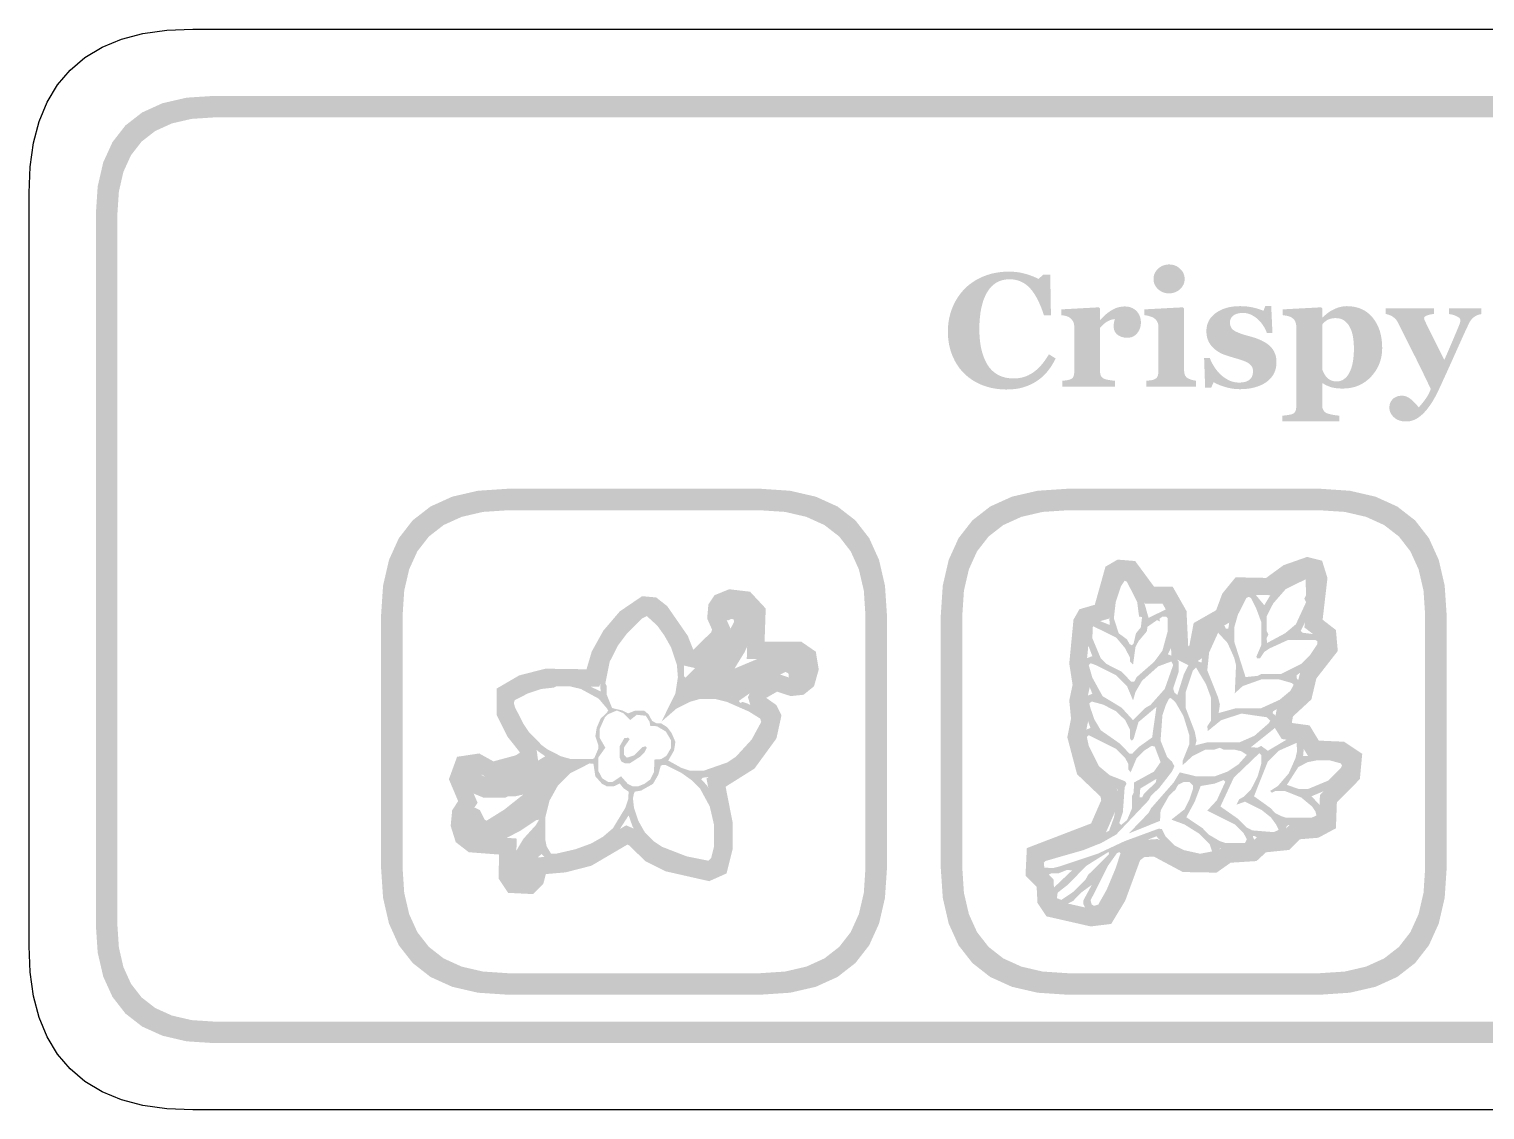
# Model space of a CAD drawing. Header units: millimetres. Extents: x 6 to 594, y 82 to 394.
# Drawn here: x 209.96 to 237.01, y 183.76 to 203.84 of the extents above; entities that cross this region are included whole.
import ezdxf

# ---------------------------------------------------------------- set-up
doc = ezdxf.new("R2010")
doc.units = ezdxf.units.MM
doc.layers.add('CUT', color=1, linetype='Continuous')
doc.layers.add('RASTER', color=7, linetype='Continuous')

msp = doc.modelspace()

# ---------------------------------------------------------------- hatches: boundary and pattern name
at = {"layer": 'RASTER'}
h = msp.add_hatch(color=7, dxfattribs=at)
h.paths.add_polyline_path([(211.2, 200.4), (211.234, 200.916), (211.337, 201.363), (211.509, 201.741), (211.75, 202.05), (212.059, 202.291), (212.438, 202.463), (212.884, 202.566), (213.4, 202.6), (270.6, 202.6), (271.116, 202.566), (271.563, 202.463), (271.941, 202.291), (272.25, 202.05), (272.491, 201.741), (272.663, 201.363), (272.766, 200.916), (272.8, 200.4), (272.8, 187.2), (272.766, 186.684), (272.662, 186.238), (272.491, 185.859), (272.25, 185.55), (271.941, 185.309), (271.563, 185.138), (271.116, 185.034), (270.6, 185), (213.4, 185), (212.884, 185.034), (212.438, 185.138), (212.059, 185.309), (211.75, 185.55), (211.509, 185.859), (211.337, 186.238), (211.234, 186.684), (211.2, 187.2)])
h.paths.add_polyline_path([(211.6, 200.4), (211.6, 187.2), (211.628, 186.778), (211.712, 186.413), (211.853, 186.103), (212.05, 185.85), (212.303, 185.653), (212.613, 185.513), (212.978, 185.428), (213.4, 185.4), (270.6, 185.4), (271.022, 185.428), (271.388, 185.513), (271.697, 185.653), (271.95, 185.85), (272.147, 186.103), (272.287, 186.413), (272.372, 186.778), (272.4, 187.2), (272.4, 200.4), (272.372, 200.822), (272.287, 201.188), (272.147, 201.497), (271.95, 201.75), (271.697, 201.947), (271.388, 202.088), (271.022, 202.172), (270.6, 202.2), (213.4, 202.2), (212.978, 202.172), (212.613, 202.088), (212.303, 201.947), (212.05, 201.75), (211.853, 201.497), (211.712, 201.188), (211.628, 200.822), (211.6, 200.4)])
h = msp.add_hatch(color=7, dxfattribs=at)
h.paths.add_polyline_path([(231.645, 197.2), (230.719, 197.2), (230.719, 197.307), (230.729, 197.308), (230.738, 197.308), (230.748, 197.309), (230.757, 197.31), (230.766, 197.311), (230.776, 197.312), (230.785, 197.313), (230.794, 197.314), (230.803, 197.315), (230.812, 197.317), (230.82, 197.318), (230.828, 197.32), (230.836, 197.322), (230.843, 197.324), (230.85, 197.326), (230.857, 197.329), (230.868, 197.334), (230.879, 197.339), (230.888, 197.344), (230.897, 197.35), (230.905, 197.357), (230.912, 197.364), (230.918, 197.371), (230.923, 197.379), (230.927, 197.388), (230.931, 197.397), (230.934, 197.407), (230.937, 197.418), (230.939, 197.429), (230.941, 197.441), (230.942, 197.453), (230.942, 197.467), (230.942, 198.319), (230.942, 198.332), (230.94, 198.344), (230.939, 198.356), (230.936, 198.367), (230.933, 198.378), (230.929, 198.389), (230.924, 198.399), (230.918, 198.409), (230.912, 198.419), (230.906, 198.428), (230.899, 198.436), (230.892, 198.444), (230.885, 198.452), (230.877, 198.459), (230.868, 198.465), (230.86, 198.471), (230.853, 198.476), (230.845, 198.48), (230.836, 198.484), (230.827, 198.489), (230.816, 198.493), (230.805, 198.497), (230.793, 198.501), (230.78, 198.505), (230.767, 198.509), (230.754, 198.513), (230.741, 198.516), (230.729, 198.518), (230.717, 198.521), (230.705, 198.523), (230.694, 198.524), (230.683, 198.526), (230.683, 198.633), (231.4, 198.671), (231.422, 198.649), (231.422, 197.486), (231.423, 197.473), (231.424, 197.461), (231.425, 197.449), (231.428, 197.438), (231.431, 197.428), (231.435, 197.417), (231.439, 197.408), (231.444, 197.398), (231.45, 197.39), (231.457, 197.382), (231.463, 197.374), (231.471, 197.367), (231.479, 197.361), (231.488, 197.355), (231.497, 197.35), (231.507, 197.345), (231.515, 197.342), (231.522, 197.339), (231.53, 197.336), (231.538, 197.333), (231.546, 197.33), (231.555, 197.327), (231.563, 197.324), (231.572, 197.322), (231.581, 197.319), (231.59, 197.317), (231.599, 197.315), (231.608, 197.313), (231.617, 197.311), (231.626, 197.309), (231.636, 197.308), (231.645, 197.307)])
h.paths.add_polyline_path([(231.431, 199.198), (231.43, 199.171), (231.426, 199.144), (231.419, 199.119), (231.41, 199.095), (231.398, 199.072), (231.383, 199.05), (231.366, 199.028), (231.345, 199.008), (231.324, 198.99), (231.301, 198.974), (231.277, 198.961), (231.252, 198.95), (231.226, 198.941), (231.199, 198.935), (231.171, 198.931), (231.143, 198.93), (231.113, 198.931), (231.085, 198.935), (231.058, 198.941), (231.032, 198.95), (231.007, 198.961), (230.983, 198.974), (230.96, 198.99), (230.938, 199.008), (230.918, 199.028), (230.901, 199.05), (230.886, 199.072), (230.874, 199.095), (230.865, 199.119), (230.858, 199.144), (230.854, 199.171), (230.853, 199.198), (230.854, 199.225), (230.858, 199.252), (230.865, 199.277), (230.874, 199.301), (230.886, 199.325), (230.901, 199.347), (230.918, 199.368), (230.938, 199.388), (230.96, 199.407), (230.983, 199.423), (231.007, 199.437), (231.032, 199.448), (231.058, 199.456), (231.085, 199.463), (231.113, 199.466), (231.143, 199.468), (231.172, 199.466), (231.2, 199.463), (231.227, 199.456), (231.253, 199.448), (231.278, 199.437), (231.302, 199.423), (231.324, 199.407), (231.346, 199.388), (231.366, 199.368), (231.383, 199.347), (231.398, 199.325), (231.41, 199.301), (231.419, 199.277), (231.426, 199.252), (231.43, 199.225), (231.431, 199.198)])
for points in [[(228.119, 197.144), (228.062, 197.145), (228.007, 197.149), (227.952, 197.155), (227.898, 197.163), (227.845, 197.173), (227.793, 197.186), (227.742, 197.201), (227.691, 197.218), (227.642, 197.238), (227.595, 197.259), (227.549, 197.283), (227.505, 197.309), (227.462, 197.337), (227.421, 197.367), (227.382, 197.399), (227.344, 197.433), (227.309, 197.468), (227.276, 197.506), (227.244, 197.545), (227.215, 197.587), (227.187, 197.63), (227.161, 197.676), (227.138, 197.724), (227.116, 197.773), (227.096, 197.825), (227.079, 197.877), (227.065, 197.931), (227.053, 197.986), (227.044, 198.043), (227.037, 198.1), (227.034, 198.159), (227.032, 198.22), (227.034, 198.279), (227.037, 198.338), (227.044, 198.396), (227.053, 198.452), (227.065, 198.508), (227.08, 198.562), (227.097, 198.615), (227.116, 198.667), (227.139, 198.718), (227.163, 198.767), (227.189, 198.814), (227.218, 198.859), (227.248, 198.903), (227.281, 198.945), (227.316, 198.985), (227.353, 199.024), (227.391, 199.06), (227.431, 199.094), (227.474, 199.125), (227.517, 199.155), (227.563, 199.183), (227.611, 199.208), (227.66, 199.232), (227.712, 199.253), (227.765, 199.272), (227.818, 199.289), (227.873, 199.303), (227.929, 199.314), (227.985, 199.323), (228.043, 199.329), (228.101, 199.333), (228.16, 199.334), (228.203, 199.334), (228.245, 199.332), (228.285, 199.328), (228.325, 199.324), (228.364, 199.318), (228.402, 199.311), (228.439, 199.302), (228.475, 199.293), (228.51, 199.282), (228.543, 199.271), (228.575, 199.26), (228.606, 199.248), (228.636, 199.236), (228.664, 199.224), (228.69, 199.211), (228.715, 199.198), (228.806, 199.279), (228.934, 199.279), (228.947, 198.52), (228.818, 198.52), (228.79, 198.604), (228.76, 198.682), (228.729, 198.754), (228.697, 198.821), (228.663, 198.882), (228.628, 198.937), (228.592, 198.986), (228.554, 199.03), (228.515, 199.068), (228.473, 199.101), (228.429, 199.129), (228.384, 199.152), (228.336, 199.169), (228.286, 199.182), (228.233, 199.19), (228.179, 199.192), (228.112, 199.188), (228.05, 199.177), (227.991, 199.158), (227.937, 199.132), (227.886, 199.097), (227.84, 199.056), (227.798, 199.007), (227.76, 198.95), (227.727, 198.886), (227.697, 198.816), (227.673, 198.74), (227.653, 198.658), (227.637, 198.57), (227.626, 198.476), (227.619, 198.376), (227.617, 198.269), (227.617, 198.209), (227.62, 198.15), (227.624, 198.094), (227.629, 198.04), (227.636, 197.988), (227.644, 197.939), (227.654, 197.892), (227.666, 197.847), (227.679, 197.804), (227.692, 197.763), (227.707, 197.725), (227.722, 197.689), (227.739, 197.655), (227.756, 197.622), (227.775, 197.593), (227.794, 197.565), (227.816, 197.538), (227.838, 197.513), (227.862, 197.49), (227.887, 197.468), (227.912, 197.449), (227.939, 197.431), (227.966, 197.415), (227.995, 197.401), (228.024, 197.389), (228.054, 197.379), (228.085, 197.37), (228.117, 197.362), (228.149, 197.357), (228.182, 197.353), (228.216, 197.35), (228.251, 197.349), (228.302, 197.351), (228.351, 197.356), (228.399, 197.365), (228.445, 197.377), (228.49, 197.393), (228.533, 197.412), (228.576, 197.435), (228.616, 197.461), (228.656, 197.49), (228.695, 197.524), (228.733, 197.56), (228.77, 197.601), (228.806, 197.645), (228.841, 197.692), (228.875, 197.743), (228.909, 197.798), (229.035, 197.721), (229.019, 197.69), (229.002, 197.659), (228.985, 197.629), (228.967, 197.599), (228.949, 197.571), (228.93, 197.543), (228.911, 197.517), (228.891, 197.491), (228.871, 197.466), (228.849, 197.442), (228.827, 197.418), (228.804, 197.396), (228.781, 197.375), (228.756, 197.354), (228.731, 197.334), (228.705, 197.316), (228.676, 197.296), (228.646, 197.278), (228.615, 197.26), (228.583, 197.244), (228.551, 197.229), (228.518, 197.215), (228.484, 197.202), (228.449, 197.19), (228.414, 197.179), (228.376, 197.17), (228.337, 197.162), (228.297, 197.156), (228.255, 197.151), (228.211, 197.147), (228.166, 197.145), (228.119, 197.144)], [(230.618, 198.385), (230.617, 198.358), (230.614, 198.331), (230.608, 198.305), (230.601, 198.281), (230.591, 198.256), (230.579, 198.233), (230.565, 198.211), (230.549, 198.19), (230.531, 198.17), (230.512, 198.153), (230.492, 198.138), (230.469, 198.126), (230.446, 198.117), (230.421, 198.111), (230.395, 198.107), (230.368, 198.105), (230.341, 198.106), (230.316, 198.109), (230.292, 198.113), (230.269, 198.119), (230.247, 198.126), (230.226, 198.136), (230.206, 198.147), (230.187, 198.159), (230.169, 198.174), (230.154, 198.19), (230.142, 198.207), (230.131, 198.226), (230.123, 198.247), (230.117, 198.27), (230.114, 198.294), (230.113, 198.319), (230.113, 198.332), (230.113, 198.343), (230.114, 198.354), (230.115, 198.365), (230.116, 198.374), (230.117, 198.383), (230.118, 198.391), (230.12, 198.399), (230.122, 198.406), (230.124, 198.413), (230.125, 198.42), (230.127, 198.427), (230.129, 198.433), (230.13, 198.44), (230.132, 198.446), (230.133, 198.452), (230.116, 198.451), (230.099, 198.448), (230.082, 198.444), (230.064, 198.439), (230.046, 198.433), (230.028, 198.425), (230.01, 198.416), (229.991, 198.406), (229.973, 198.394), (229.955, 198.382), (229.938, 198.368), (229.921, 198.354), (229.905, 198.339), (229.889, 198.323), (229.874, 198.306), (229.859, 198.288), (229.859, 197.484), (229.86, 197.472), (229.86, 197.46), (229.862, 197.448), (229.863, 197.437), (229.866, 197.427), (229.868, 197.417), (229.872, 197.408), (229.875, 197.399), (229.88, 197.391), (229.885, 197.383), (229.891, 197.376), (229.897, 197.369), (229.904, 197.363), (229.912, 197.357), (229.921, 197.351), (229.93, 197.346), (229.938, 197.343), (229.948, 197.339), (229.96, 197.335), (229.972, 197.332), (229.986, 197.328), (230.001, 197.325), (230.017, 197.322), (230.034, 197.319), (230.052, 197.317), (230.068, 197.314), (230.083, 197.312), (230.097, 197.311), (230.109, 197.309), (230.121, 197.308), (230.13, 197.307), (230.139, 197.307), (230.139, 197.2), (229.159, 197.2), (229.159, 197.307), (229.168, 197.308), (229.178, 197.309), (229.187, 197.309), (229.196, 197.31), (229.205, 197.311), (229.215, 197.313), (229.224, 197.314), (229.233, 197.315), (229.242, 197.316), (229.251, 197.318), (229.26, 197.319), (229.268, 197.321), (229.276, 197.323), (229.283, 197.325), (229.29, 197.327), (229.297, 197.329), (229.308, 197.333), (229.318, 197.338), (229.328, 197.343), (229.336, 197.349), (229.344, 197.356), (229.351, 197.363), (229.356, 197.371), (229.361, 197.379), (229.365, 197.387), (229.369, 197.397), (229.372, 197.407), (229.375, 197.418), (229.376, 197.429), (229.378, 197.441), (229.379, 197.453), (229.379, 197.467), (229.379, 198.319), (229.379, 198.332), (229.377, 198.345), (229.375, 198.357), (229.373, 198.369), (229.369, 198.381), (229.365, 198.392), (229.36, 198.403), (229.354, 198.414), (229.348, 198.424), (229.341, 198.433), (229.334, 198.443), (229.327, 198.451), (229.319, 198.459), (229.311, 198.467), (229.303, 198.474), (229.294, 198.48), (229.287, 198.485), (229.28, 198.489), (229.272, 198.493), (229.264, 198.496), (229.256, 198.5), (229.247, 198.503), (229.237, 198.507), (229.227, 198.51), (229.217, 198.512), (229.207, 198.515), (229.196, 198.517), (229.185, 198.519), (229.174, 198.521), (229.162, 198.523), (229.151, 198.524), (229.139, 198.526), (229.139, 198.633), (229.837, 198.671), (229.859, 198.649), (229.859, 198.436), (229.865, 198.436), (229.891, 198.465), (229.917, 198.492), (229.943, 198.517), (229.969, 198.541), (229.996, 198.563), (230.024, 198.584), (230.052, 198.603), (230.08, 198.62), (230.108, 198.636), (230.137, 198.649), (230.166, 198.661), (230.196, 198.67), (230.225, 198.677), (230.255, 198.683), (230.286, 198.686), (230.316, 198.687), (230.35, 198.686), (230.381, 198.682), (230.411, 198.675), (230.439, 198.666), (230.466, 198.654), (230.491, 198.639), (230.514, 198.622), (230.535, 198.603), (230.555, 198.581), (230.572, 198.557), (230.586, 198.533), (230.597, 198.506), (230.607, 198.478), (230.613, 198.449), (230.617, 198.418), (230.618, 198.385)], [(232.458, 197.15), (232.423, 197.151), (232.387, 197.153), (232.352, 197.156), (232.318, 197.161), (232.283, 197.167), (232.249, 197.174), (232.214, 197.182), (232.18, 197.192), (232.147, 197.202), (232.116, 197.213), (232.087, 197.224), (232.06, 197.235), (232.035, 197.246), (232.011, 197.257), (231.99, 197.269), (231.97, 197.281), (231.926, 197.181), (231.812, 197.181), (231.793, 197.727), (231.9, 197.727), (231.906, 197.711), (231.913, 197.693), (231.921, 197.676), (231.929, 197.657), (231.939, 197.638), (231.949, 197.619), (231.961, 197.599), (231.973, 197.579), (231.986, 197.558), (232, 197.538), (232.014, 197.519), (232.028, 197.5), (232.043, 197.482), (232.058, 197.464), (232.074, 197.447), (232.09, 197.43), (232.108, 197.414), (232.126, 197.398), (232.145, 197.383), (232.164, 197.369), (232.184, 197.356), (232.205, 197.343), (232.226, 197.33), (232.248, 197.319), (232.27, 197.308), (232.293, 197.299), (232.316, 197.291), (232.34, 197.285), (232.363, 197.28), (232.388, 197.276), (232.412, 197.274), (232.438, 197.273), (232.47, 197.274), (232.5, 197.276), (232.528, 197.281), (232.554, 197.286), (232.578, 197.294), (232.599, 197.302), (232.619, 197.313), (232.636, 197.325), (232.651, 197.339), (232.665, 197.355), (232.676, 197.372), (232.685, 197.391), (232.692, 197.412), (232.697, 197.435), (232.7, 197.459), (232.701, 197.486), (232.701, 197.5), (232.699, 197.514), (232.697, 197.527), (232.694, 197.539), (232.69, 197.551), (232.685, 197.562), (232.679, 197.572), (232.672, 197.582), (232.664, 197.592), (232.656, 197.601), (232.647, 197.609), (232.637, 197.618), (232.627, 197.626), (232.616, 197.634), (232.604, 197.641), (232.591, 197.648), (232.577, 197.655), (232.562, 197.662), (232.547, 197.669), (232.531, 197.675), (232.516, 197.681), (232.499, 197.687), (232.483, 197.693), (232.466, 197.698), (232.449, 197.703), (232.43, 197.709), (232.411, 197.715), (232.39, 197.721), (232.369, 197.727), (232.346, 197.734), (232.323, 197.741), (232.298, 197.748), (232.274, 197.755), (232.25, 197.763), (232.228, 197.77), (232.206, 197.777), (232.185, 197.785), (232.165, 197.792), (232.146, 197.8), (232.128, 197.807), (232.11, 197.815), (232.092, 197.824), (232.074, 197.835), (232.055, 197.846), (232.037, 197.858), (232.018, 197.872), (231.999, 197.886), (231.98, 197.902), (231.964, 197.916), (231.949, 197.932), (231.935, 197.948), (231.921, 197.965), (231.908, 197.982), (231.896, 198.001), (231.885, 198.02), (231.875, 198.039), (231.866, 198.06), (231.858, 198.082), (231.851, 198.104), (231.845, 198.128), (231.841, 198.152), (231.838, 198.178), (231.836, 198.204), (231.835, 198.231), (231.838, 198.282), (231.846, 198.33), (231.86, 198.375), (231.879, 198.418), (231.903, 198.459), (231.933, 198.497), (231.968, 198.532), (232.009, 198.565), (232.054, 198.595), (232.103, 198.621), (232.154, 198.643), (232.21, 198.661), (232.268, 198.675), (232.33, 198.685), (232.395, 198.691), (232.464, 198.693), (232.497, 198.692), (232.529, 198.691), (232.561, 198.689), (232.592, 198.686), (232.622, 198.682), (232.652, 198.677), (232.681, 198.672), (232.709, 198.666), (232.737, 198.659), (232.763, 198.652), (232.788, 198.645), (232.812, 198.637), (232.835, 198.63), (232.857, 198.622), (232.878, 198.614), (232.897, 198.606), (232.928, 198.693), (233.04, 198.693), (233.063, 198.193), (232.959, 198.193), (232.945, 198.231), (232.929, 198.267), (232.91, 198.302), (232.889, 198.335), (232.866, 198.367), (232.841, 198.398), (232.813, 198.428), (232.783, 198.456), (232.752, 198.482), (232.72, 198.504), (232.687, 198.523), (232.654, 198.539), (232.62, 198.551), (232.586, 198.56), (232.551, 198.565), (232.515, 198.567), (232.488, 198.566), (232.462, 198.564), (232.437, 198.56), (232.414, 198.555), (232.393, 198.548), (232.373, 198.54), (232.355, 198.531), (232.338, 198.52), (232.323, 198.508), (232.31, 198.494), (232.299, 198.48), (232.29, 198.464), (232.283, 198.447), (232.277, 198.429), (232.274, 198.41), (232.273, 198.389), (232.275, 198.363), (232.279, 198.338), (232.287, 198.315), (232.297, 198.294), (232.31, 198.274), (232.327, 198.257), (232.346, 198.242), (232.368, 198.228), (232.393, 198.216), (232.42, 198.204), (232.449, 198.192), (232.481, 198.18), (232.515, 198.168), (232.552, 198.157), (232.591, 198.146), (232.632, 198.135), (232.696, 198.117), (232.755, 198.098), (232.809, 198.077), (232.859, 198.055), (232.905, 198.031), (232.947, 198.006), (232.984, 197.979), (233.016, 197.951), (233.045, 197.921), (233.069, 197.889), (233.09, 197.854), (233.107, 197.818), (233.121, 197.78), (233.13, 197.74), (233.136, 197.698), (233.138, 197.654), (233.135, 197.596), (233.126, 197.541), (233.111, 197.489), (233.091, 197.441), (233.064, 197.396), (233.032, 197.355), (232.994, 197.317), (232.949, 197.282), (232.901, 197.251), (232.848, 197.224), (232.792, 197.202), (232.732, 197.183), (232.669, 197.169), (232.602, 197.158), (232.532, 197.152), (232.458, 197.15)], [(236.946, 198.546), (236.93, 198.543), (236.914, 198.539), (236.897, 198.534), (236.881, 198.529), (236.865, 198.522), (236.849, 198.514), (236.834, 198.506), (236.818, 198.496), (236.803, 198.486), (236.788, 198.474), (236.774, 198.461), (236.761, 198.446), (236.749, 198.43), (236.737, 198.412), (236.725, 198.394), (236.715, 198.373), (236.683, 198.306), (236.651, 198.238), (236.619, 198.169), (236.587, 198.098), (236.555, 198.027), (236.522, 197.954), (236.489, 197.88), (236.456, 197.806), (236.422, 197.73), (236.387, 197.652), (236.351, 197.573), (236.315, 197.492), (236.277, 197.41), (236.239, 197.327), (236.2, 197.241), (236.16, 197.155), (236.137, 197.107), (236.115, 197.061), (236.092, 197.018), (236.07, 196.978), (236.048, 196.94), (236.027, 196.905), (236.005, 196.872), (235.984, 196.841), (235.963, 196.813), (235.942, 196.786), (235.922, 196.761), (235.901, 196.737), (235.882, 196.716), (235.862, 196.696), (235.843, 196.678), (235.824, 196.661), (235.807, 196.647), (235.789, 196.634), (235.772, 196.622), (235.754, 196.61), (235.737, 196.6), (235.72, 196.591), (235.702, 196.583), (235.685, 196.576), (235.668, 196.57), (235.651, 196.564), (235.633, 196.56), (235.616, 196.556), (235.598, 196.553), (235.581, 196.551), (235.563, 196.55), (235.546, 196.55), (235.512, 196.551), (235.48, 196.554), (235.449, 196.561), (235.42, 196.569), (235.393, 196.58), (235.367, 196.593), (235.343, 196.609), (235.321, 196.627), (235.301, 196.647), (235.284, 196.667), (235.269, 196.688), (235.257, 196.71), (235.247, 196.732), (235.241, 196.754), (235.237, 196.778), (235.235, 196.802), (235.236, 196.812), (235.236, 196.822), (235.237, 196.832), (235.238, 196.841), (235.239, 196.851), (235.241, 196.86), (235.243, 196.869), (235.245, 196.878), (235.248, 196.887), (235.251, 196.895), (235.255, 196.905), (235.26, 196.914), (235.265, 196.923), (235.271, 196.932), (235.278, 196.942), (235.285, 196.951), (235.291, 196.959), (235.298, 196.966), (235.306, 196.974), (235.315, 196.981), (235.324, 196.988), (235.335, 196.994), (235.346, 197), (235.358, 197.006), (235.37, 197.011), (235.383, 197.016), (235.396, 197.02), (235.41, 197.023), (235.424, 197.025), (235.438, 197.027), (235.453, 197.028), (235.468, 197.029), (235.489, 197.028), (235.509, 197.025), (235.529, 197.021), (235.548, 197.014), (235.568, 197.006), (235.587, 196.996), (235.606, 196.985), (235.625, 196.971), (235.644, 196.957), (235.663, 196.94), (235.682, 196.922), (235.701, 196.903), (235.721, 196.883), (235.74, 196.861), (235.76, 196.838), (235.78, 196.813), (235.793, 196.826), (235.806, 196.84), (235.82, 196.856), (235.834, 196.874), (235.85, 196.892), (235.866, 196.913), (235.882, 196.934), (235.9, 196.958), (235.917, 196.982), (235.933, 197.006), (235.948, 197.03), (235.961, 197.055), (235.974, 197.08), (235.985, 197.104), (235.995, 197.129), (236.004, 197.155), (235.961, 197.245), (235.92, 197.332), (235.879, 197.416), (235.84, 197.496), (235.802, 197.574), (235.765, 197.649), (235.73, 197.721), (235.695, 197.79), (235.661, 197.858), (235.626, 197.928), (235.59, 198), (235.552, 198.074), (235.514, 198.15), (235.475, 198.228), (235.435, 198.308), (235.394, 198.389), (235.384, 198.407), (235.374, 198.423), (235.363, 198.438), (235.351, 198.452), (235.338, 198.465), (235.325, 198.477), (235.31, 198.488), (235.295, 198.499), (235.28, 198.508), (235.264, 198.516), (235.248, 198.523), (235.232, 198.53), (235.216, 198.535), (235.199, 198.54), (235.182, 198.544), (235.165, 198.546), (235.165, 198.653), (236.062, 198.653), (236.062, 198.546), (236.049, 198.546), (236.036, 198.544), (236.022, 198.542), (236.008, 198.54), (235.993, 198.537), (235.978, 198.533), (235.963, 198.529), (235.947, 198.524), (235.931, 198.519), (235.918, 198.513), (235.907, 198.507), (235.898, 198.501), (235.891, 198.494), (235.885, 198.487), (235.882, 198.479), (235.881, 198.471), (235.881, 198.469), (235.882, 198.465), (235.882, 198.462), (235.882, 198.459), (235.883, 198.456), (235.884, 198.453), (235.885, 198.449), (235.886, 198.446), (235.887, 198.442), (235.888, 198.438), (235.89, 198.434), (235.892, 198.429), (235.894, 198.424), (235.896, 198.418), (235.899, 198.412), (235.902, 198.406), (235.915, 198.379), (235.929, 198.349), (235.945, 198.317), (235.962, 198.283), (235.98, 198.246), (236, 198.207), (236.021, 198.165), (236.043, 198.121), (236.067, 198.074), (236.091, 198.026), (236.116, 197.975), (236.142, 197.923), (236.169, 197.868), (236.197, 197.812), (236.226, 197.754), (236.256, 197.694), (236.279, 197.745), (236.3, 197.794), (236.321, 197.842), (236.34, 197.887), (236.359, 197.931), (236.377, 197.973), (236.395, 198.013), (236.411, 198.052), (236.427, 198.089), (236.443, 198.127), (236.458, 198.164), (236.474, 198.201), (236.489, 198.237), (236.504, 198.274), (236.52, 198.311), (236.535, 198.347), (236.538, 198.356), (236.541, 198.364), (236.544, 198.372), (236.546, 198.38), (236.548, 198.387), (236.55, 198.393), (236.551, 198.399), (236.552, 198.405), (236.552, 198.41), (236.552, 198.415), (236.553, 198.419), (236.553, 198.423), (236.553, 198.426), (236.554, 198.429), (236.554, 198.431), (236.554, 198.433), (236.553, 198.44), (236.552, 198.446), (236.55, 198.452), (236.547, 198.458), (236.544, 198.464), (236.539, 198.469), (236.534, 198.474), (236.528, 198.48), (236.522, 198.484), (236.515, 198.489), (236.508, 198.494), (236.5, 198.498), (236.492, 198.502), (236.484, 198.506), (236.476, 198.51), (236.467, 198.514), (236.458, 198.518), (236.449, 198.521), (236.44, 198.524), (236.431, 198.527), (236.423, 198.529), (236.414, 198.532), (236.405, 198.534), (236.397, 198.536), (236.389, 198.538), (236.381, 198.539), (236.373, 198.541), (236.366, 198.542), (236.359, 198.543), (236.353, 198.544), (236.347, 198.545), (236.341, 198.546), (236.341, 198.653), (236.946, 198.653)]]:
    msp.add_hatch(color=7, dxfattribs=at).paths.add_polyline_path(points)
h = msp.add_hatch(color=7, dxfattribs=at)
h.paths.add_polyline_path([(235.102, 197.913), (235.099, 197.837), (235.089, 197.764), (235.073, 197.694), (235.05, 197.626), (235.021, 197.561), (234.986, 197.499), (234.944, 197.44), (234.896, 197.383), (234.842, 197.331), (234.785, 197.286), (234.725, 197.248), (234.661, 197.217), (234.594, 197.193), (234.524, 197.176), (234.45, 197.165), (234.373, 197.162), (234.338, 197.162), (234.306, 197.164), (234.275, 197.166), (234.245, 197.169), (234.217, 197.173), (234.191, 197.178), (234.167, 197.184), (234.144, 197.19), (234.123, 197.198), (234.102, 197.206), (234.082, 197.214), (234.064, 197.222), (234.046, 197.231), (234.03, 197.24), (234.014, 197.25), (233.999, 197.26), (233.987, 197.26), (233.987, 196.848), (233.988, 196.836), (233.989, 196.824), (233.99, 196.812), (233.993, 196.8), (233.996, 196.79), (234, 196.779), (234.005, 196.769), (234.01, 196.759), (234.016, 196.75), (234.023, 196.741), (234.03, 196.733), (234.037, 196.726), (234.046, 196.719), (234.054, 196.713), (234.064, 196.708), (234.074, 196.703), (234.084, 196.699), (234.096, 196.696), (234.108, 196.692), (234.122, 196.688), (234.136, 196.684), (234.152, 196.681), (234.168, 196.677), (234.186, 196.674), (234.204, 196.671), (234.221, 196.668), (234.237, 196.666), (234.252, 196.664), (234.267, 196.662), (234.281, 196.66), (234.294, 196.659), (234.307, 196.658), (234.307, 196.55), (233.249, 196.55), (233.249, 196.658), (233.258, 196.659), (233.269, 196.66), (233.279, 196.661), (233.29, 196.662), (233.302, 196.664), (233.315, 196.665), (233.328, 196.667), (233.341, 196.669), (233.355, 196.671), (233.367, 196.673), (233.379, 196.675), (233.39, 196.677), (233.4, 196.679), (233.409, 196.681), (233.417, 196.684), (233.425, 196.686), (233.436, 196.69), (233.446, 196.695), (233.456, 196.701), (233.464, 196.708), (233.472, 196.715), (233.478, 196.723), (233.484, 196.731), (233.489, 196.741), (233.492, 196.751), (233.496, 196.761), (233.499, 196.771), (233.501, 196.782), (233.503, 196.794), (233.504, 196.805), (233.505, 196.817), (233.505, 196.829), (233.505, 198.328), (233.504, 198.34), (233.502, 198.351), (233.5, 198.363), (233.497, 198.373), (233.494, 198.384), (233.491, 198.394), (233.487, 198.404), (233.483, 198.413), (233.478, 198.422), (233.472, 198.431), (233.466, 198.439), (233.459, 198.447), (233.451, 198.455), (233.443, 198.463), (233.434, 198.47), (233.425, 198.477), (233.417, 198.482), (233.409, 198.486), (233.4, 198.491), (233.391, 198.495), (233.381, 198.499), (233.37, 198.502), (233.359, 198.506), (233.347, 198.509), (233.335, 198.512), (233.323, 198.515), (233.311, 198.517), (233.299, 198.519), (233.287, 198.521), (233.275, 198.523), (233.264, 198.524), (233.252, 198.526), (233.252, 198.633), (233.965, 198.671), (233.987, 198.652), (233.987, 198.489), (233.999, 198.486), (234.024, 198.51), (234.049, 198.532), (234.075, 198.554), (234.101, 198.573), (234.128, 198.592), (234.156, 198.609), (234.184, 198.624), (234.214, 198.638), (234.243, 198.651), (234.272, 198.662), (234.302, 198.672), (234.331, 198.679), (234.36, 198.685), (234.389, 198.689), (234.418, 198.692), (234.447, 198.693), (234.521, 198.689), (234.591, 198.679), (234.657, 198.662), (234.719, 198.639), (234.777, 198.609), (234.83, 198.572), (234.88, 198.528), (234.926, 198.478), (234.967, 198.422), (235.003, 198.362), (235.033, 198.298), (235.058, 198.23), (235.077, 198.157), (235.091, 198.08), (235.099, 197.999), (235.102, 197.913)])
h.paths.add_polyline_path([(234.576, 197.908), (234.576, 197.935), (234.575, 197.962), (234.574, 197.989), (234.572, 198.015), (234.57, 198.041), (234.567, 198.067), (234.564, 198.092), (234.56, 198.118), (234.556, 198.142), (234.55, 198.167), (234.544, 198.19), (234.538, 198.213), (234.53, 198.235), (234.522, 198.256), (234.513, 198.277), (234.503, 198.297), (234.493, 198.316), (234.482, 198.335), (234.47, 198.352), (234.457, 198.368), (234.443, 198.383), (234.429, 198.398), (234.414, 198.411), (234.398, 198.423), (234.381, 198.434), (234.364, 198.444), (234.345, 198.452), (234.326, 198.458), (234.306, 198.463), (234.284, 198.467), (234.262, 198.469), (234.239, 198.47), (234.216, 198.47), (234.194, 198.468), (234.173, 198.465), (234.154, 198.462), (234.135, 198.457), (234.118, 198.451), (234.102, 198.445), (234.087, 198.437), (234.073, 198.429), (234.059, 198.419), (234.046, 198.41), (234.033, 198.399), (234.021, 198.388), (234.009, 198.376), (233.998, 198.364), (233.987, 198.351), (233.987, 197.521), (233.99, 197.513), (233.993, 197.505), (233.996, 197.496), (234, 197.487), (234.005, 197.478), (234.01, 197.467), (234.015, 197.457), (234.021, 197.445), (234.027, 197.434), (234.033, 197.423), (234.04, 197.413), (234.046, 197.404), (234.052, 197.395), (234.058, 197.386), (234.065, 197.379), (234.071, 197.371), (234.08, 197.362), (234.09, 197.353), (234.1, 197.345), (234.11, 197.337), (234.121, 197.33), (234.132, 197.324), (234.143, 197.318), (234.154, 197.313), (234.166, 197.308), (234.178, 197.304), (234.191, 197.301), (234.203, 197.299), (234.216, 197.296), (234.23, 197.295), (234.243, 197.294), (234.257, 197.294), (234.292, 197.296), (234.326, 197.304), (234.357, 197.316), (234.387, 197.333), (234.416, 197.355), (234.442, 197.382), (234.466, 197.413), (234.489, 197.45), (234.509, 197.491), (234.527, 197.537), (234.542, 197.587), (234.554, 197.642), (234.564, 197.702), (234.571, 197.766), (234.575, 197.834), (234.576, 197.908)])
h = msp.add_hatch(color=7, dxfattribs=at)
h.paths.add_polyline_path([(216.5, 192.95), (216.537, 193.501), (216.647, 193.978), (216.83, 194.382), (217.087, 194.713), (217.418, 194.97), (217.822, 195.153), (218.299, 195.263), (218.85, 195.3), (223.55, 195.3), (224.101, 195.263), (224.578, 195.153), (224.982, 194.97), (225.313, 194.713), (225.57, 194.382), (225.753, 193.978), (225.863, 193.501), (225.9, 192.95), (225.9, 188.25), (225.863, 187.699), (225.753, 187.222), (225.57, 186.818), (225.313, 186.488), (224.982, 186.23), (224.578, 186.047), (224.101, 185.937), (223.55, 185.9), (218.85, 185.9), (218.299, 185.937), (217.822, 186.047), (217.418, 186.23), (217.088, 186.488), (216.83, 186.818), (216.647, 187.222), (216.537, 187.699), (216.5, 188.25)])
h.paths.add_polyline_path([(216.9, 192.95), (216.9, 188.25), (216.93, 187.793), (217.022, 187.397), (217.174, 187.062), (217.388, 186.788), (217.662, 186.574), (217.997, 186.422), (218.393, 186.33), (218.85, 186.3), (223.55, 186.3), (224.007, 186.33), (224.403, 186.422), (224.738, 186.574), (225.013, 186.788), (225.226, 187.062), (225.378, 187.397), (225.47, 187.793), (225.5, 188.25), (225.5, 192.95), (225.47, 193.407), (225.378, 193.803), (225.226, 194.138), (225.013, 194.413), (224.738, 194.626), (224.403, 194.778), (224.007, 194.87), (223.55, 194.9), (218.85, 194.9), (218.393, 194.87), (217.997, 194.778), (217.662, 194.626), (217.388, 194.413), (217.174, 194.138), (217.022, 193.803), (216.93, 193.407), (216.9, 192.95)])
h = msp.add_hatch(color=7, dxfattribs=at)
h.paths.add_polyline_path([(226.9, 192.95), (226.937, 193.501), (227.047, 193.978), (227.23, 194.382), (227.488, 194.713), (227.818, 194.97), (228.222, 195.153), (228.699, 195.263), (229.25, 195.3), (233.95, 195.3), (234.501, 195.263), (234.978, 195.153), (235.382, 194.97), (235.713, 194.713), (235.97, 194.382), (236.153, 193.978), (236.263, 193.501), (236.3, 192.95), (236.3, 188.25), (236.263, 187.699), (236.153, 187.222), (235.97, 186.818), (235.713, 186.488), (235.382, 186.23), (234.978, 186.047), (234.501, 185.937), (233.95, 185.9), (229.25, 185.9), (228.699, 185.937), (228.222, 186.047), (227.818, 186.23), (227.488, 186.488), (227.23, 186.818), (227.047, 187.222), (226.937, 187.699), (226.9, 188.25)])
h.paths.add_polyline_path([(227.3, 192.95), (227.3, 188.25), (227.33, 187.793), (227.422, 187.397), (227.574, 187.062), (227.788, 186.788), (228.062, 186.574), (228.397, 186.422), (228.793, 186.33), (229.25, 186.3), (233.95, 186.3), (234.407, 186.33), (234.803, 186.422), (235.138, 186.574), (235.413, 186.788), (235.626, 187.062), (235.778, 187.397), (235.87, 187.793), (235.9, 188.25), (235.9, 192.95), (235.87, 193.407), (235.778, 193.803), (235.626, 194.138), (235.413, 194.413), (235.138, 194.626), (234.803, 194.778), (234.407, 194.87), (233.95, 194.9), (229.25, 194.9), (228.793, 194.87), (228.397, 194.778), (228.062, 194.626), (227.788, 194.413), (227.574, 194.138), (227.422, 193.803), (227.33, 193.407), (227.3, 192.95)])
h = msp.add_hatch(color=7, dxfattribs=at)
h.paths.add_polyline_path([(233.708, 194.034), (233.985, 193.963), (234.085, 193.642), (233.995, 192.867), (234.242, 192.676), (234.277, 192.286), (233.879, 191.776), (233.786, 191.386), (233.443, 191.069), (233.423, 190.955), (233.427, 190.948), (233.752, 190.904), (233.924, 190.621), (234.394, 190.6), (234.731, 190.375), (234.687, 189.906), (234.26, 189.473), (234.242, 188.992), (233.915, 188.816), (233.57, 188.788), (233.371, 188.589), (232.943, 188.546), (232.767, 188.383), (232.285, 188.352), (232.025, 188.168), (231.397, 188.179), (230.859, 188.467), (230.681, 188.456), (230.604, 188.399), (230.328, 187.648), (230.066, 187.215), (229.687, 187.168), (228.863, 187.356), (228.697, 187.605), (228.681, 187.905), (228.474, 188.112), (228.499, 188.624), (229.693, 189.082), (229.881, 189.512), (229.87, 189.579), (229.432, 189.997), (229.251, 190.684), (229.32, 191.031), (229.287, 191.366), (229.349, 191.658), (229.287, 192.053), (229.366, 192.868), (229.475, 193.061), (229.762, 193.145), (229.96, 193.853), (230.186, 193.984), (230.512, 193.957), (230.861, 193.483), (231.208, 193.483), (231.466, 193.028), (231.497, 192.382), (231.51, 192.375), (231.518, 192.38), (231.599, 192.805), (232.016, 193.043), (232.132, 193.354), (232.378, 193.655), (232.946, 193.644), (233.269, 193.88)])
h.paths.add_polyline_path([(233.722, 193.7), (233.42, 193.594), (233.048, 193.322), (232.528, 193.332), (232.414, 193.192), (232.276, 192.822), (231.885, 192.6), (231.806, 192.183), (231.527, 192.008), (231.186, 192.181), (231.15, 192.937), (231.021, 193.163), (230.7, 193.163), (230.341, 193.65), (230.26, 193.657), (230.233, 193.641), (230.023, 192.887), (229.689, 192.79), (229.678, 192.77), (229.61, 192.063), (229.675, 191.649), (229.61, 191.348), (229.644, 191.015), (229.579, 190.694), (229.719, 190.166), (230.169, 189.736), (230.212, 189.469), (229.932, 188.831), (228.809, 188.4), (228.801, 188.238), (228.994, 188.045), (229.012, 187.71), (229.059, 187.639), (229.704, 187.493), (229.873, 187.513), (230.038, 187.787), (230.336, 188.599), (230.567, 188.769), (230.929, 188.792), (231.48, 188.498), (231.926, 188.49), (232.174, 188.666), (232.633, 188.695), (232.804, 188.853), (233.225, 188.896), (233.427, 189.098), (233.822, 189.13), (233.929, 189.187), (233.945, 189.609), (234.379, 190.05), (234.395, 190.215), (234.291, 190.284), (233.74, 190.309), (233.558, 190.607), (233.235, 190.651), (233.086, 190.89), (233.146, 191.231), (233.497, 191.555), (233.584, 191.919), (233.947, 192.383), (233.936, 192.508), (233.656, 192.724), (233.759, 193.612), (233.732, 193.698), (233.722, 193.7)])
h = msp.add_hatch(color=7, dxfattribs=at)
h.paths.add_polyline_path([(230.26, 193.75), (230.393, 193.704), (230.527, 193.537), (230.65, 193.293), (230.761, 192.902), (231.084, 193.059), (231.161, 193.036), (231.218, 192.959), (231.218, 192.792), (231.251, 192.692), (231.185, 192.358), (231.118, 192.225), (231.261, 192.168), (231.318, 192.091), (231.318, 191.891), (231.218, 191.59), (231.241, 191.514), (231.295, 191.467), (231.418, 191.857), (231.508, 192.034), (231.619, 192.125), (231.742, 192.068), (231.785, 192.358), (231.852, 192.559), (231.976, 192.769), (232.086, 192.792), (232.176, 192.749), (232.196, 192.702), (232.243, 192.702), (232.286, 192.993), (232.51, 193.403), (232.62, 193.46), (232.663, 193.437), (232.911, 193.136), (233.011, 193.303), (233.278, 193.57), (233.488, 193.694), (233.722, 193.76), (233.765, 193.737), (233.822, 193.66), (233.822, 193.293), (233.722, 192.926), (233.588, 192.659), (233.622, 192.625), (233.889, 192.592), (233.999, 192.535), (234.022, 192.392), (233.932, 192.215), (233.845, 192.135), (233.799, 192.048), (233.511, 191.834), (233.511, 191.781), (233.588, 191.691), (233.531, 191.514), (233.365, 191.347), (233.077, 191.166), (233.064, 191.133), (233.154, 191.056), (233.154, 190.956), (233.097, 190.846), (232.663, 190.499), (232.787, 190.489), (232.854, 190.522), (232.977, 190.432), (233.355, 190.656), (233.555, 190.689), (233.655, 190.589), (233.632, 190.332), (234.289, 190.355), (234.466, 190.265), (234.49, 190.121), (234.433, 190.011), (234.166, 189.744), (233.789, 189.587), (233.965, 189.397), (234.022, 189.287), (233.999, 189.143), (233.922, 189.087), (233.789, 189.053), (233.355, 189.053), (233.321, 189.02), (233.298, 188.876), (233.221, 188.819), (232.787, 188.819), (232.72, 188.853), (232.697, 188.843), (232.72, 188.786), (232.697, 188.643), (232.553, 188.586), (232.086, 188.619), (232.043, 188.462), (231.952, 188.419), (231.518, 188.419), (231.385, 188.452), (231.141, 188.576), (230.907, 188.843), (230.393, 188.643), (230.216, 188.085), (229.993, 187.574), (229.926, 187.474), (229.816, 187.417), (229.716, 187.417), (229.605, 187.474), (229.549, 187.584), (229.549, 187.651), (229.706, 187.941), (229.505, 187.795), (229.358, 187.641), (229.181, 187.551), (229.081, 187.551), (228.991, 187.594), (228.948, 187.684), (228.971, 187.861), (229.338, 188.209), (229.248, 188.219), (229.081, 188.152), (228.948, 188.152), (228.881, 188.118), (228.737, 188.209), (228.714, 188.419), (228.737, 188.462), (228.848, 188.519), (229.549, 188.719), (230.026, 188.943), (230.116, 189.187), (230.183, 189.521), (230.183, 189.721), (229.939, 189.844), (229.739, 190.045), (229.582, 190.322), (229.515, 190.555), (229.539, 190.799), (229.682, 190.856), (229.549, 191.223), (229.549, 191.39), (229.572, 191.434), (229.716, 191.49), (229.549, 191.924), (229.549, 192.091), (229.572, 192.135), (229.716, 192.191), (229.615, 192.458), (229.592, 192.702), (229.615, 192.792), (229.682, 192.859), (229.816, 192.859), (230.039, 192.769), (230.016, 193.193), (230.083, 193.46), (230.206, 193.704)])
h.paths.add_polyline_path([(233.678, 193.617), (233.311, 193.437), (233.077, 193.17), (232.954, 192.926), (232.954, 192.659), (232.987, 192.592), (232.954, 192.525), (232.964, 192.435), (233.298, 192.615), (233.498, 192.782), (233.688, 193.193), (233.655, 193.26), (233.688, 193.326)])
h.paths.add_polyline_path([(230.317, 193.594), (230.25, 193.493), (230.15, 193.193), (230.116, 192.892), (230.206, 192.615), (230.36, 192.502), (230.407, 192.415), (230.45, 192.392), (230.483, 192.425), (230.527, 192.615), (230.617, 192.725), (230.64, 192.916), (230.584, 192.926), (230.55, 193.193), (230.36, 193.57)])
h.paths.add_polyline_path([(232.62, 193.293), (232.577, 193.27), (232.42, 192.959), (232.353, 192.725), (232.353, 192.458), (232.563, 191.801), (232.787, 191.824), (232.854, 191.857), (233.221, 191.857), (233.598, 192.048), (233.765, 192.215), (233.899, 192.415), (233.899, 192.468), (233.855, 192.492), (233.355, 192.492), (233.011, 192.335), (232.911, 192.268), (232.83, 192.148), (232.777, 192.148), (232.764, 192.181), (232.854, 192.392), (232.854, 192.826), (232.764, 193.069), (232.663, 193.27)])
h.paths.add_polyline_path([(231.018, 192.926), (230.961, 192.882), (230.974, 192.836), (230.917, 192.859), (230.741, 192.736), (230.727, 192.649), (230.574, 192.468), (230.517, 192.358), (230.473, 192.034), (230.417, 192.091), (230.417, 192.158), (230.327, 192.335), (230.16, 192.535), (229.726, 192.749), (229.716, 192.525), (229.873, 192.148), (229.973, 192.048), (230.26, 191.901), (230.44, 191.714), (230.493, 191.714), (230.54, 191.801), (230.861, 192.081), (231.018, 192.291), (231.118, 192.659), (231.118, 192.892), (231.084, 192.926)])
h.paths.add_polyline_path([(232.053, 192.625), (231.886, 192.258), (231.852, 191.924), (232.053, 191.423), (232.086, 191.29), (232.063, 191.133), (232.386, 191.223), (232.854, 191.223), (233.198, 191.38), (233.398, 191.547), (233.455, 191.657), (233.421, 191.691), (233.188, 191.757), (232.854, 191.757), (232.51, 191.634), (232.363, 191.5), (232.386, 192.024), (232.353, 192.158), (232.229, 192.435)])
h.paths.add_polyline_path([(231.185, 192.091), (230.941, 192.001), (230.64, 191.734), (230.517, 191.524), (230.473, 191.367), (230.36, 191.634), (230.16, 191.834), (229.782, 192.024), (229.682, 192.058), (229.649, 192.024), (229.716, 191.791), (229.906, 191.447), (230.26, 191.233), (230.473, 191), (230.707, 191.233), (230.794, 191.28), (231.061, 191.58), (231.218, 192.024)])
h.paths.add_polyline_path([(231.642, 191.981), (231.585, 191.924), (231.452, 191.524), (231.452, 191.223), (231.619, 190.789), (231.652, 190.622), (231.629, 190.532), (231.852, 190.589), (232.453, 190.589), (232.73, 190.712), (232.997, 190.946), (233.021, 190.989), (232.954, 191.056), (232.487, 191.123), (232.109, 191), (231.862, 190.799), (231.852, 190.889), (231.919, 190.989), (231.919, 191.423), (231.829, 191.667)])
h.paths.add_polyline_path([(231.175, 191.413), (231.141, 191.4), (231.084, 191.29), (231.018, 191.09), (230.984, 190.622), (231.108, 190.312), (231.195, 190.232), (231.241, 190.145), (231.195, 190.045), (230.961, 189.744), (230.807, 189.597), (230.761, 189.511), (230.16, 188.876), (229.883, 188.719), (229.549, 188.586), (228.848, 188.385), (228.814, 188.352), (228.824, 188.262), (228.981, 188.252), (229.115, 188.285), (229.816, 188.519), (230.317, 188.753), (230.951, 188.986), (231.008, 188.976), (231.074, 188.843), (231.241, 188.676), (231.418, 188.586), (231.719, 188.519), (231.942, 188.562), (231.896, 188.696), (231.695, 188.896), (231.428, 189.063), (231.185, 189.153), (231.428, 189.344), (231.518, 189.521), (231.585, 189.721), (231.585, 189.788), (231.518, 189.854), (231.418, 189.854), (231.308, 189.798), (231.261, 189.711), (231.141, 189.597), (230.984, 189.32), (230.974, 189.13), (230.393, 188.896), (230.761, 189.277), (230.807, 189.364), (231.228, 189.844), (231.341, 190.031), (231.652, 189.955), (231.986, 189.955), (232.229, 190.045), (232.43, 190.178), (232.587, 190.355), (232.487, 190.422), (232.353, 190.455), (232.153, 190.455), (232.086, 190.489), (231.986, 190.455), (231.819, 190.455), (231.575, 190.332), (231.395, 190.165), (231.395, 190.245), (231.518, 190.555), (231.518, 190.722), (231.408, 191.08), (231.261, 191.333)])
h.paths.add_polyline_path([(229.706, 191.347), (229.659, 191.313), (229.682, 191.223), (229.749, 191.023), (229.873, 190.813), (230.226, 190.566), (230.407, 190.379), (230.46, 190.379), (230.574, 190.499), (230.827, 190.679), (230.907, 191.247), (230.574, 190.966), (230.483, 190.656), (230.45, 190.622), (230.417, 190.656), (230.417, 190.823), (230.327, 191), (230.16, 191.166), (229.916, 191.29)])
h.paths.add_polyline_path([(229.649, 190.722), (229.615, 190.689), (229.649, 190.522), (229.839, 190.145), (230.039, 189.978), (230.327, 189.864), (230.35, 189.821), (230.317, 189.754), (230.283, 189.287), (230.216, 189.087), (230.25, 189.053), (230.36, 189.143), (230.45, 189.354), (230.45, 189.587), (230.483, 189.654), (230.493, 189.844), (230.861, 190.045), (230.984, 190.222), (230.874, 190.512), (230.817, 190.522), (230.674, 190.432), (230.54, 190.298), (230.427, 190.031), (230.383, 190.088), (230.383, 190.188), (230.327, 190.298), (230.16, 190.465)])
h.paths.add_polyline_path([(233.511, 190.579), (233.178, 190.432), (232.977, 190.232), (232.72, 189.587), (233.031, 189.364), (233.111, 189.277), (233.221, 189.22), (233.321, 189.187), (233.789, 189.187), (233.879, 189.23), (233.865, 189.297), (233.799, 189.397), (233.598, 189.564), (233.288, 189.687), (233.121, 189.687), (233.054, 189.654), (233.021, 189.687), (233.164, 189.778), (233.365, 190.011), (233.488, 190.288), (233.521, 190.422)])
h.paths.add_polyline_path([(232.82, 190.389), (232.343, 189.931), (232.096, 189.397), (232.43, 189.163), (232.577, 189.01), (232.687, 188.953), (233.087, 188.92), (233.178, 188.963), (233.131, 189.063), (233.031, 189.197), (232.864, 189.33), (232.553, 189.487), (232.396, 189.43), (232.443, 189.531), (232.53, 189.577), (232.663, 189.711), (232.787, 189.955), (232.854, 190.188), (232.854, 190.355)])
h.paths.add_polyline_path([(233.889, 190.255), (233.722, 190.222), (233.545, 190.132), (233.331, 189.798), (233.555, 189.721), (233.722, 189.721), (234.099, 189.878), (234.333, 190.111), (234.356, 190.155), (234.333, 190.198), (234.122, 190.255)])
h.paths.add_polyline_path([(230.907, 189.911), (230.607, 189.731), (230.594, 189.564), (230.64, 189.564), (230.674, 189.631), (230.894, 189.844)])
h.paths.add_polyline_path([(232.153, 189.888), (231.986, 189.821), (231.729, 189.778), (231.619, 189.487), (231.462, 189.197), (231.762, 188.996), (231.876, 188.876), (232.086, 188.753), (232.186, 188.719), (232.553, 188.719), (232.587, 188.786), (232.53, 188.896), (232.363, 189.063), (231.852, 189.32), (232.029, 189.511), (232.186, 189.854)])
h.paths.add_polyline_path([(230.016, 188.552), (229.605, 188.295), (229.258, 187.941), (229.071, 187.795), (229.058, 187.694), (229.138, 187.661), (229.358, 187.808), (229.592, 188.042), (229.639, 188.128), (230.026, 188.509)])
h.paths.add_polyline_path([(230.216, 188.552), (230.173, 188.529), (230.006, 188.295), (229.682, 187.651), (229.706, 187.574), (229.749, 187.551), (229.826, 187.574), (229.983, 187.851), (230.15, 188.252), (230.24, 188.529)])
h = msp.add_hatch(color=7, dxfattribs=at)
h.paths.add_polyline_path([(222.968, 193.433), (223.357, 193.387), (223.647, 193.075), (223.626, 192.459), (224.308, 192.459), (224.578, 192.273), (224.632, 191.942), (224.545, 191.631), (224.351, 191.473), (224.111, 191.448), (223.857, 191.53), (223.661, 191.417), (223.657, 191.407), (223.654, 191.417), (223.844, 191.282), (223.94, 191.09), (223.846, 190.661), (223.439, 190.102), (222.902, 189.764), (223.033, 189.096), (223.033, 188.609), (222.919, 188.153), (222.597, 188.009), (221.79, 188.192), (221.414, 188.379), (221.106, 188.676), (221.077, 188.689), (220.407, 188.296), (219.928, 188.173), (219.562, 188.141), (219.513, 187.956), (219.326, 187.769), (218.861, 187.792), (218.682, 188.061), (218.693, 188.504), (218.13, 188.547), (217.887, 188.735), (217.793, 189.037), (217.821, 189.326), (217.932, 189.497), (217.76, 189.903), (217.912, 190.32), (218.323, 190.382), (218.588, 190.235), (219.004, 190.348), (219.075, 190.393), (219.071, 190.415), (218.852, 190.689), (218.649, 191.092), (218.649, 191.589), (219.066, 191.832), (219.553, 191.957), (220.317, 191.946), (220.415, 192.277), (220.631, 192.665), (220.937, 193.023), (221.35, 193.304), (221.611, 193.281), (221.816, 193.12), (222.199, 192.567), (222.303, 192.304), (222.299, 192.305), (222.636, 192.637), (222.65, 192.684), (222.559, 192.889), (222.582, 193.152), (222.695, 193.322)])
h.paths.add_polyline_path([(223.012, 193.106), (222.907, 193.063), (222.893, 193.042), (222.885, 192.943), (222.99, 192.707), (222.919, 192.467), (222.4, 191.954), (222.067, 192.029), (221.915, 192.415), (221.58, 192.898), (221.488, 192.971), (221.436, 192.975), (221.152, 192.783), (220.895, 192.481), (220.712, 192.152), (220.555, 191.622), (219.591, 191.637), (219.189, 191.533), (218.969, 191.405), (218.969, 191.168), (219.122, 190.863), (219.376, 190.547), (219.42, 190.235), (219.135, 190.051), (218.546, 189.893), (218.263, 190.049), (218.148, 190.032), (218.104, 189.911), (218.293, 189.466), (218.132, 189.218), (218.118, 189.07), (218.163, 188.926), (218.25, 188.859), (219.02, 188.801), (219.005, 188.154), (219.038, 188.104), (219.201, 188.096), (219.226, 188.121), (219.31, 188.441), (219.874, 188.489), (220.284, 188.595), (221.054, 189.047), (221.286, 188.947), (221.6, 188.644), (221.898, 188.496), (222.564, 188.345), (222.646, 188.381), (222.713, 188.648), (222.713, 189.065), (222.546, 189.918), (223.216, 190.34), (223.548, 190.795), (223.603, 191.048), (223.593, 191.068), (223.379, 191.22), (223.317, 191.427), (223.409, 191.64), (223.819, 191.878), (224.145, 191.773), (224.223, 191.781), (224.264, 191.814), (224.304, 191.96), (224.284, 192.087), (224.208, 192.139), (223.295, 192.139), (223.322, 192.954), (223.203, 193.083), (223.012, 193.106)])
h = msp.add_hatch(color=7, dxfattribs=at)
h.paths.add_polyline_path([(223.014, 193.193), (223.166, 193.201), (223.253, 193.155), (223.36, 193.076), (223.431, 192.935), (223.431, 192.695), (223.405, 192.589), (223.253, 192.262), (223.067, 191.959), (223.617, 192.19), (223.963, 192.27), (224.176, 192.244), (224.316, 192.172), (224.37, 192.119), (224.415, 192.004), (224.354, 191.8), (224.263, 191.704), (224.229, 191.685), (224.088, 191.704), (224.069, 191.871), (224.016, 191.898), (223.663, 191.72), (223.147, 191.358), (223.173, 191.321), (223.219, 191.34), (223.298, 191.313), (223.546, 191.188), (223.679, 191.082), (223.697, 190.968), (223.644, 190.835), (223.546, 190.641), (223.413, 190.455), (223.147, 190.189), (222.9, 190.037), (222.687, 189.958), (222.474, 189.931), (222.448, 189.904), (222.562, 189.78), (222.687, 189.532), (222.793, 189.107), (222.793, 188.602), (222.695, 188.302), (222.607, 188.256), (222.395, 188.283), (221.836, 188.442), (221.589, 188.567), (221.27, 188.86), (221.172, 189.027), (221.1, 189.232), (220.861, 188.86), (220.595, 188.674), (220.295, 188.522), (219.763, 188.389), (219.604, 188.389), (219.479, 188.514), (219.356, 188.397), (219.285, 188.283), (219.311, 188.177), (219.293, 188.062), (219.152, 187.964), (219.011, 188.009), (218.913, 188.15), (218.913, 188.336), (218.966, 188.496), (219.144, 188.796), (219.372, 189.046), (219.436, 189.152), (219.383, 189.142), (219.08, 188.94), (218.833, 188.815), (218.567, 188.735), (218.328, 188.735), (218.16, 188.807), (218.054, 188.94), (218.009, 189.08), (218.054, 189.248), (218.097, 189.312), (218.168, 189.346), (218.248, 189.373), (218.336, 189.328), (218.426, 189.152), (218.461, 189.134), (218.788, 189.338), (219.144, 189.62), (218.992, 189.585), (218.859, 189.585), (218.806, 189.559), (218.408, 189.559), (218.107, 189.684), (218.009, 189.851), (218.009, 189.984), (218.054, 190.072), (218.134, 190.152), (218.221, 190.17), (218.309, 190.125), (218.373, 189.976), (218.408, 189.958), (218.54, 189.958), (218.939, 190.064), (219.418, 190.25), (219.55, 190.33), (219.41, 190.428), (219.197, 190.641), (219.064, 190.827), (218.966, 190.994), (218.859, 191.26), (218.878, 191.428), (219.011, 191.534), (219.178, 191.606), (219.418, 191.685), (219.683, 191.739), (220.056, 191.739), (220.321, 191.659), (220.579, 191.534), (220.561, 191.898), (220.64, 192.164), (220.765, 192.411), (220.872, 192.571), (221.164, 192.89), (221.438, 193.068), (221.552, 193.022), (221.658, 192.916), (221.924, 192.544), (222.102, 192.137), (222.129, 192.031), (222.129, 191.818), (222.155, 191.792), (222.775, 192.395), (222.987, 192.688), (223.059, 192.828), (223.051, 192.874), (223.006, 192.882), (222.953, 192.855), (222.839, 192.874), (222.793, 192.935), (222.793, 193.014), (222.865, 193.129)])
h.paths.add_polyline_path([(221.438, 192.935), (221.35, 192.89), (221.058, 192.597), (220.898, 192.384), (220.747, 192.084), (220.667, 191.685), (220.693, 191.632), (220.693, 191.473), (220.792, 191.226), (220.986, 191.18), (221.092, 191.127), (221.225, 191.18), (221.385, 191.18), (221.472, 191.109), (221.536, 190.986), (221.624, 190.941), (221.704, 190.941), (221.818, 190.869), (221.898, 190.763), (221.969, 190.596), (221.943, 190.436), (221.836, 190.25), (222.076, 190.117), (222.235, 190.064), (222.501, 190.064), (222.934, 190.215), (223.094, 190.322), (223.386, 190.641), (223.564, 190.968), (223.546, 191.029), (223.333, 191.162), (222.926, 191.34), (222.714, 191.393), (222.421, 191.393), (222.235, 191.34), (221.988, 191.215), (221.712, 190.976), (221.969, 191.499), (222.015, 191.8), (221.996, 192.031), (221.89, 192.35), (221.765, 192.571), (221.632, 192.757)])
h.paths.add_polyline_path([(219.763, 191.632), (219.71, 191.606), (219.471, 191.579), (219.232, 191.499), (218.984, 191.374), (218.966, 191.313), (218.992, 191.234), (219.144, 190.933), (219.25, 190.774), (219.489, 190.534), (219.596, 190.455), (219.843, 190.33), (220.029, 190.277), (220.428, 190.277), (220.462, 190.295), (220.534, 190.463), (220.534, 190.542), (220.481, 190.702), (220.507, 190.861), (220.579, 191.029), (220.701, 191.146), (220.72, 191.18), (220.701, 191.215), (220.542, 191.401), (220.215, 191.579), (220.002, 191.632)])
h.paths.add_polyline_path([(220.88, 191.18), (220.712, 191.109), (220.659, 191.055), (220.561, 190.835), (220.561, 190.675), (220.667, 190.489), (220.534, 190.303), (220.534, 190.064), (220.606, 189.923), (220.72, 189.851), (220.8, 189.851), (220.959, 189.958), (221.084, 189.817), (221.172, 189.772), (221.278, 189.772), (221.393, 189.817), (221.499, 189.896), (221.571, 190.037), (221.579, 190.269), (221.704, 190.277), (221.802, 190.338), (221.89, 190.489), (221.89, 190.622), (221.791, 190.79), (221.624, 190.888), (221.499, 190.896), (221.491, 190.968), (221.419, 191.082), (221.252, 191.101), (221.127, 191.002), (220.994, 191.135)])
h.paths.add_polyline_path([(221.02, 190.667), (221.092, 190.675), (221.119, 190.649), (221.012, 190.489), (221.012, 190.356), (221.066, 190.303), (221.206, 190.348), (221.35, 190.497), (221.411, 190.516), (221.438, 190.489), (221.393, 190.402), (221.313, 190.322), (221.119, 190.197), (221.039, 190.197), (220.967, 190.231), (220.933, 190.303), (220.933, 190.516)])
h.paths.add_polyline_path([(220.375, 190.197), (220.021, 190.019), (219.782, 189.78), (219.63, 189.506), (219.55, 189.187), (219.55, 188.788), (219.577, 188.655), (219.657, 188.522), (219.763, 188.522), (220.109, 188.602), (220.401, 188.708), (220.622, 188.833), (220.808, 188.993), (221.039, 189.373), (221.092, 189.532), (221.1, 189.673), (221.004, 189.737), (220.933, 189.825), (220.826, 189.772), (220.693, 189.772), (220.606, 189.817), (220.481, 189.958), (220.446, 190.189)])
h.paths.add_polyline_path([(221.73, 190.17), (221.696, 190.152), (221.65, 189.984), (221.552, 189.817), (221.331, 189.692), (221.217, 189.673), (221.199, 189.639), (221.18, 189.551), (221.199, 189.373), (221.278, 189.134), (221.403, 188.913), (221.563, 188.753), (221.722, 188.647), (222.182, 188.469), (222.581, 188.389), (222.634, 188.442), (222.687, 188.655), (222.687, 189.054), (222.607, 189.399), (222.429, 189.726), (222.27, 189.886), (222.084, 190.019), (221.783, 190.17)])

# ---------------------------------------------------------------- linework, layer by layer
at = {"layer": 'CUT'}
msp.add_lwpolyline([(271.001, 183.76), (212.999, 183.76), (212.517, 183.781), (212.075, 183.844), (211.675, 183.949), (211.315, 184.097), (210.997, 184.288), (210.722, 184.522), (210.488, 184.797), (210.297, 185.115), (210.149, 185.475), (210.044, 185.875), (209.981, 186.317), (209.96, 186.799), (209.96, 200.801), (209.981, 201.283), (210.044, 201.725), (210.149, 202.125), (210.297, 202.485), (210.488, 202.803), (210.722, 203.078), (210.997, 203.312), (211.315, 203.503), (211.675, 203.651), (212.075, 203.756), (212.517, 203.819), (212.999, 203.84), (271.001, 203.84)], dxfattribs=at)

doc.saveas('drawing.dxf')
